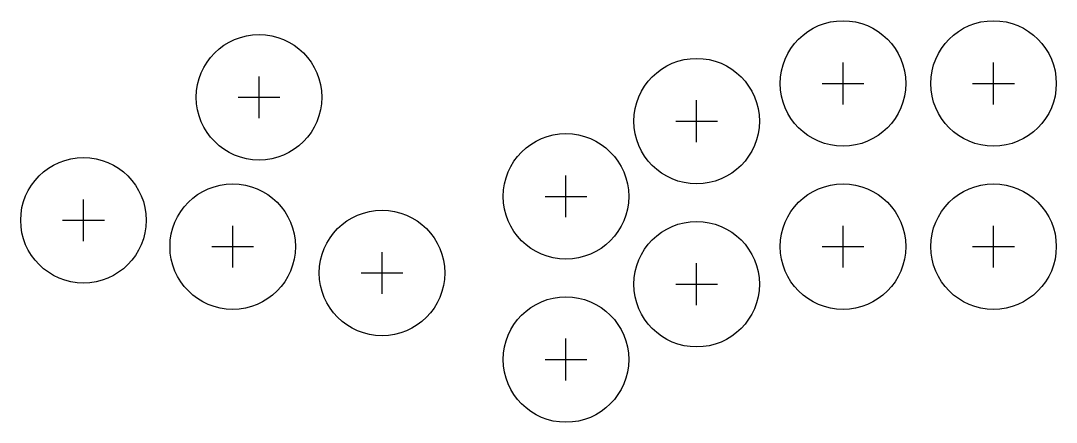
# Model space of a CAD drawing. Header units: millimetres. Extents: x -41 to 158, y -34 to 43.
import ezdxf

# ---------------------------------------------------------------- set-up
doc = ezdxf.new("R2010")
doc.units = ezdxf.units.MM
doc.layers.add('BUTTONS', color=1, linetype='Continuous')
doc.layers.add('REFERENCE', color=8, linetype='Continuous')

msp = doc.modelspace()

# ---------------------------------------------------------------- linework, layer by layer
at = {"layer": 'BUTTONS'}
for centre in [(116.75, 31.2), (145.55, 31.2), (5.0358, 28.5594), (88.75, 24), (63.75, 9.6), (-28.5594, 5.0358), (0, 0), (116.75, 0), (145.55, 0), (28.5594, -5.0358), (88.75, -7.2), (63.75, -21.6)]:
    msp.add_circle(centre, 12, dxfattribs=at)
at = {"layer": 'REFERENCE'}
for p, q in [((116.75, 27.2), (116.75, 35.2)), ((145.55, 27.2), (145.55, 35.2)), ((5.0358, 24.5594), (5.0358, 32.5594)), ((112.75, 31.2), (120.75, 31.2)), ((141.55, 31.2), (149.55, 31.2)), ((1.0358, 28.5594), (9.0358, 28.5594)), ((88.75, 20), (88.75, 28)), ((84.75, 24), (92.75, 24)), ((63.75, 5.6), (63.75, 13.6)), ((-28.5594, 1.0358), (-28.5594, 9.0358)), ((59.75, 9.6), (67.75, 9.6)), ((-32.5594, 5.0358), (-24.5594, 5.0358)), ((0, -4), (0, 4)), ((116.75, -4), (116.75, 4)), ((145.55, -4), (145.55, 4)), ((-4, 0), (4, 0)), ((112.75, 0), (120.75, 0)), ((141.55, 0), (149.55, 0)), ((28.5594, -9.0358), (28.5594, -1.0358)), ((88.75, -11.2), (88.75, -3.2)), ((24.5594, -5.0358), (32.5594, -5.0358)), ((84.75, -7.2), (92.75, -7.2)), ((63.75, -25.6), (63.75, -17.6)), ((59.75, -21.6), (67.75, -21.6))]:
    msp.add_line(p, q, dxfattribs=at)

doc.saveas('drawing.dxf')
